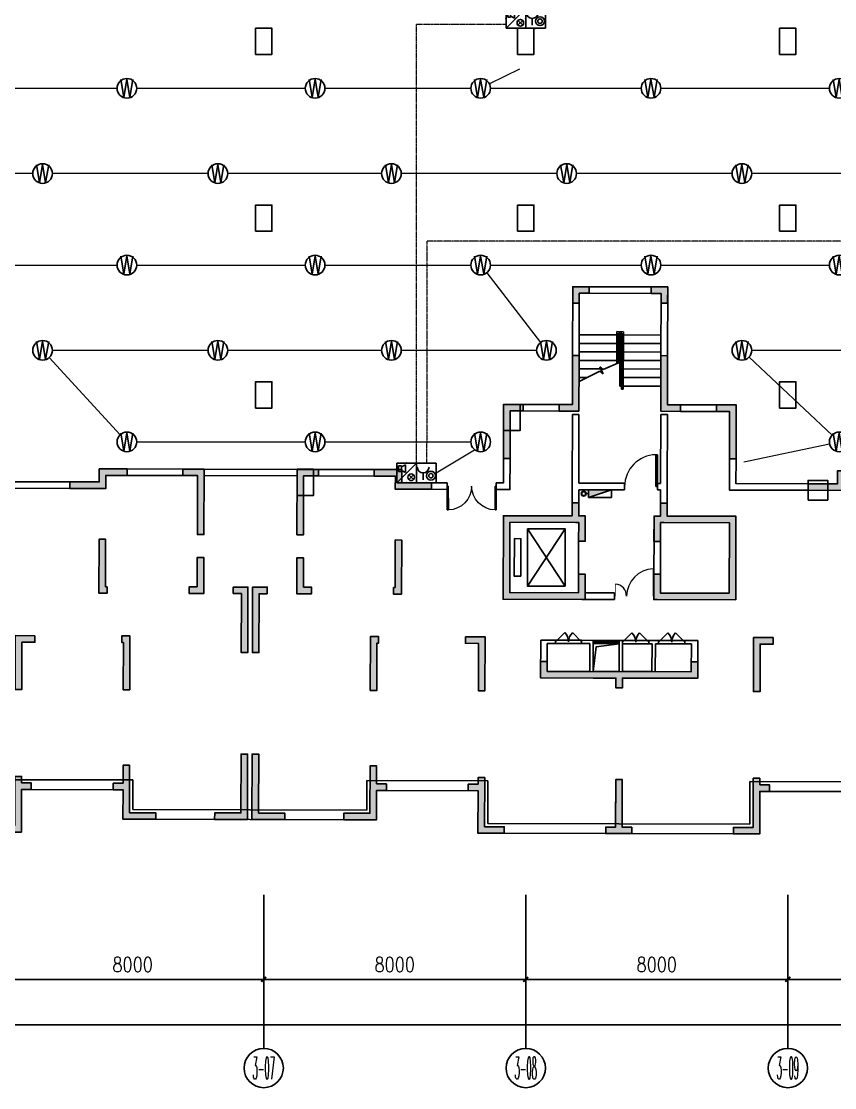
# Model space of a CAD drawing. Extents: x -781653 to 929899, y -292639 to -18670.
# Drawn here: x 373855 to 398685, y -193562 to -160994 of the extents above; entities that cross this region are included whole.
import ezdxf
from ezdxf.enums import TextEntityAlignment as Align

# ---------------------------------------------------------------- set-up
doc = ezdxf.new("R2010")
doc.units = 0
doc.header["$LTSCALE"] = 10
doc.header["$MEASUREMENT"] = 0
for name, pattern in [('ACAD_ISO11W100', [33.5, 12, -3, 12, -3, 0.5, -3]), ('BORDER', [1.75, 0.5, -0.25, 0.5, -0.25, 0, -0.25]), ('CENTER', [2, 1.25, -0.25, 0.25, -0.25]), ('DASH', [0.35, 0.25, -0.1])]:
    doc.linetypes.add(name, pattern=pattern)
doc.layers.get('0').update_dxf_attribs({"linetype": 'CONTINUOUS'})
doc.layers.get('Defpoints').update_dxf_attribs({"linetype": 'CONTINUOUS'})
for name, color, linetype in [('AXIS', 3, 'CONTINUOUS'), ('AXIS_TEXT', 7, 'CONTINUOUS'), ('COLUMN', 1, 'CONTINUOUS'), ('DIM_SYMB', 3, 'CONTINUOUS'), ('DOTE', 8, 'CENTER'), ('JPS-X', 1, 'BORDER'), ('JPS-XHS', 7, 'CONTINUOUS'), ('LVTRY', 6, 'CONTINUOUS'), ('PUB_DIM', 3, 'CONTINUOUS'), ('RD-equip', 3, 'CONTINUOUS'), ('solid', 252, 'CONTINUOUS'), ('STAIR', 9, 'CONTINUOUS'), ('wall', 8, 'CONTINUOUS'), ('wall-jg', 7, 'CONTINUOUS'), ('WINDOW', 4, 'CONTINUOUS'), ('结构墙', 7, 'CONTINUOUS'), ('铺地', 30, 'CONTINUOUS')]:
    doc.layers.add(name, color=color, linetype=linetype)
doc.layers.add('RD-line', color=2, linetype='CONTINUOUS', lineweight=0)
doc.layers.get('DOTE').off()
doc.styles.add('_TCH_AXIS', font='COMPLEX', dxfattribs={"bigfont": 'GBCBIG'})
doc.styles.add('COMPLEX', font='COMPLEX')
doc.styles.add('DIM_FONT', font='SIMPLEX', dxfattribs={"width": 0.8, "bigfont": 'HZTXT'})
doc.styles.add('FS1', font='txt4', dxfattribs={"width": 0.8, "bigfont": 'fstxt'})
doc.styles.get("Standard").update_dxf_attribs({"font": 'GBENOR', "bigfont": 'GBCBIG'})
doc.dimstyles.new('DIMN300', dxfattribs={"dimscale": 3, "dimtxt": 300, "dimasz": 100, "dimexe": 250, "dimexo": 300, "dimgap": 150, "dimtad": 1, "dimdec": 0, "dimzin": 0, "dimdsep": 46, "dimtxsty": 'DIM_FONT', "dimblk": 'ARCHTICK', "dimcen": 0.09, "dimclrt": 7, "dimazin": 2, "dimtfac": 1, "dimtdec": 0, "dimtix": 1, "dimtmove": 2, "dimatfit": 3, "dimfxl": 0, "dimtolj": 1, "dimtzin": 0, "dimarcsym": 0})

# ---------------------------------------------------------------- blocks, each defined once
blk = doc.blocks.new('FF')
at = {"linetype": 'Continuous'}
for radius in [75, 60]:
    blk.add_circle((0, 0), radius, dxfattribs=at)
blk = doc.blocks.new('DXHS')
at = {"layer": 'JPS-XHS'}
blk.add_hatch(color=256, dxfattribs=at).paths.add_polyline_path([(-350, 240), (-350, 0), (350, 0)])
at = {"layer": 'JPS-XHS', "linetype": 'Continuous'}
for p, q in [((-350, 240), (-350, 0)), ((-350, 240), (350, 240)), ((-350, 0), (350, 0)), ((350, 240), (350, 0))]:
    blk.add_line(p, q, dxfattribs=at)
at = {"layer": 'JPS-XHS'}
blk.add_line((-350, 240), (350, 0), dxfattribs=at)
blk = doc.blocks.new('$DorLib2D$00000001')
for p, q in [((0.45, 0.975), (0.5, 0.975)), ((0.45, 0), (0.45, 0.975)), ((0.5, 0), (0.5, 0.975)), ((0.5, 0), (0.45, 0))]:
    blk.add_line(p, q)
at = {"lineweight": 13}
blk.add_arc((0.475, 0), 0.975, 91.4693, 180, dxfattribs=at)
blk = doc.blocks.new('$DorLib2D$00000116')
at = {"color": 0}
for p, q in [((-0.5, 0), (-0.146, 0.354)), ((0.5, 0), (0.146, 0.354))]:
    blk.add_line(p, q, dxfattribs=at)
for centre, start, end in [((-0.5, 0), 0, 45), ((0.5, 0), 135, 180)]:
    blk.add_arc(centre, 0.5, start, end, dxfattribs=at)
blk = doc.blocks.new('$WINLIB2D$00000001')
for p, q in [((-0.5, 0.5), (0.5, 0.5)), ((-0.5, 0.5), (-0.5, -0.5)), ((0.5, -0.5), (0.5, 0.5)), ((0.5, 0.167), (-0.5, 0.167)), ((0.5, -0.167), (-0.5, -0.167)), ((-0.5, -0.5), (0.5, -0.5))]:
    blk.add_line(p, q)
blk = doc.blocks.new('$DorLib2D$00000025')
at = {"const_width": 0.02}
for points in [[(0.481, -0.001), (0.481, 0.691)], [(-0.481, 0.001), (-0.481, 0.308)]]:
    blk.add_lwpolyline(points, dxfattribs=at)
at = {"lineweight": 13}
for centre, radius, start, end in [((0.505, -0.002), 0.699, 91.9397, 179.7238), ((-0.501, 0.003), 0.307, 359.7899, 85.7508)]:
    blk.add_arc(centre, radius, start, end, dxfattribs=at)
blk = doc.blocks.new('A$C5AD35C69')
at = {"layer": 'solid'}
for points in [[(54690, 8925), (54890, 8925), (54890, 9700), (54690, 9700), (54690, 10100), (54490, 10100), (54490, 9700), (52390, 9700), (52390, 7150), (54890, 7150), (54890, 7925), (54690, 7925), (54690, 7350), (52590, 7350), (52590, 9500), (54690, 9500)], [(57190, 8925), (56990, 8925), (56990, 9700), (57190, 9700), (57190, 10100), (57390, 10100), (57390, 9700), (59490, 9700), (59490, 7150), (56990, 7150), (56990, 7925), (57190, 7925), (57190, 7350), (59290, 7350), (59290, 9500), (57190, 9500)], [(58140, 4950), (58140, 5250), (58340, 5250), (58340, 4750), (56040, 4750), (56040, 4450), (55840, 4450), (55840, 4750), (53540, 4750), (53540, 5250), (53740, 5250), (53740, 4950)]]:
    blk.add_hatch(color=8, dxfattribs=at).paths.add_polyline_path(points)
at = {"layer": 'DIM_SYMB', "color": 8}
blk.add_lwpolyline([(56590, 13670, 0, 0, 0), (56590, 15593, 0, 0, 0), (55290, 15593, 0, 0, 0), (55290, 14750, 80, 0, 0), (55290, 14450, 0, 0, 0)], format="xyseb", dxfattribs=at)
at = {"layer": 'JPS-X', "color": 8, "const_width": 50}
blk.add_lwpolyline([(54915, 10380), (54990, 10380)], dxfattribs=at)
at = {"layer": 'LVTRY', "color": 8}
blk.add_lwpolyline([(55140, 4950), (55238, 5706), (55940, 5800)], dxfattribs=at)
at = {"layer": 'STAIR', "color": 8}
for p, q in [((55840, 15330), (55840, 14352)), ((56040, 15330), (55840, 15330)), ((56040, 15330), (56040, 13570)), ((55840, 15230), (54690, 15230)), ((55890, 15280), (55890, 14374)), ((55990, 15280), (55890, 15280)), ((55940, 15230), (55890, 15230)), ((55940, 15230), (55940, 14397)), ((55940, 15230), (55990, 15230)), ((55940, 15230), (55940, 13670)), ((55990, 15280), (55990, 13570)), ((56040, 15230), (57190, 15230)), ((55840, 14970), (54690, 14970)), ((55840, 14710), (54690, 14710)), ((55940, 14970), (55890, 14970)), ((55940, 14710), (55890, 14710)), ((55940, 14970), (55990, 14970)), ((55940, 14710), (55990, 14710)), ((56040, 14970), (57190, 14970)), ((56040, 14710), (57190, 14710)), ((55840, 14450), (54690, 14450)), ((55429, 14172), (55940, 14397)), ((55940, 14450), (55890, 14450)), ((55940, 14450), (55990, 14450)), ((56040, 14450), (57190, 14450)), ((55353, 14190), (54690, 14190)), ((54690, 13804), (55322, 14119)), ((55322, 14119), (55428, 14037)), ((55323, 14253), (55429, 14172)), ((55428, 14037), (55323, 14253)), ((55940, 14190), (55990, 14190)), ((56040, 14190), (57190, 14190)), ((54943, 13930), (54690, 13930)), ((55940, 13930), (55990, 13930)), ((56040, 13930), (57190, 13930)), ((55940, 13670), (55990, 13670)), ((55990, 13570), (56040, 13570)), ((56040, 13670), (57190, 13670)), ((53130, 9300), (54280, 7550)), ((53130, 7550), (54280, 9300)), ((54690, 8925), (54690, 7925)), ((54790, 5900), (53990, 5900)), ((56840, 5900), (56040, 5900)), ((57940, 5900), (57140, 5900)), ((53990, 5800), (54790, 5800)), ((56040, 5800), (56840, 5800)), ((57140, 5800), (57940, 5800))]:
    blk.add_line(p, q, dxfattribs=at)
for points in [[(54280, 7550), (54280, 9300), (53130, 9300), (53130, 7550)], [(52930, 7850), (52930, 9000), (52730, 9000), (52730, 7850)]]:
    blk.add_lwpolyline(points, close=True, dxfattribs=at)
at = {"layer": 'wall', "color": 8}
for p, q in [((54490, 10600), (54490, 12800)), ((54490, 12800), (54690, 12800)), ((54690, 10700), (54690, 12800)), ((57190, 12800), (57190, 10700)), ((57390, 12800), (57190, 12800)), ((57390, 12800), (57390, 10600)), ((54490, 9700), (54490, 10600)), ((56090, 10700), (54690, 10700)), ((54690, 9700), (54690, 10500)), ((54690, 10500), (56090, 10500)), ((56090, 10500), (56090, 10700)), ((57190, 10700), (57090, 10700)), ((57090, 10700), (57090, 10500)), ((57090, 10500), (57190, 10500)), ((57190, 10500), (57190, 9700)), ((57390, 10600), (57390, 9700)), ((52390, 9700), (52390, 7150)), ((54490, 9700), (52390, 9700)), ((52590, 9500), (52590, 7350)), ((54590, 9500), (52590, 9500)), ((54690, 9500), (54590, 9500)), ((54890, 9700), (54690, 9700)), ((54690, 9500), (54690, 8925)), ((54890, 8925), (54890, 9700)), ((56990, 9700), (56990, 7350)), ((56990, 9700), (57190, 9700)), ((57190, 9500), (57190, 7350)), ((57190, 9500), (57290, 9500)), ((57290, 9500), (59290, 9500)), ((57390, 9700), (59490, 9700)), ((59290, 9500), (59290, 7350)), ((59490, 9700), (59490, 7150)), ((54690, 8925), (54890, 8925)), ((54890, 7925), (54690, 7925)), ((54690, 7925), (54690, 7350)), ((54890, 7350), (54890, 7925)), ((52590, 7350), (54690, 7350)), ((55790, 7350), (54890, 7350)), ((55790, 7150), (55790, 7350)), ((56990, 7350), (56990, 7150)), ((59290, 7350), (57190, 7350)), ((52390, 7150), (54798, 7150)), ((54790, 7150), (55790, 7150)), ((56990, 7150), (57090, 7150)), ((59490, 7150), (57082, 7150)), ((53990, 5900), (53540, 5900)), ((53540, 5900), (53540, 4750)), ((53990, 5800), (53990, 5900)), ((55140, 5900), (54790, 5900)), ((54790, 5900), (54790, 5800)), ((55140, 5800), (55140, 5900)), ((56040, 5900), (55940, 5900)), ((55940, 5900), (55940, 5800)), ((56040, 5800), (56040, 5900)), ((57040, 5900), (56840, 5900)), ((56840, 5900), (56840, 5800)), ((57140, 5900), (57040, 5900)), ((57140, 5800), (57140, 5900)), ((58340, 5900), (57940, 5900)), ((57940, 5900), (57940, 5800)), ((58340, 5900), (58340, 4750)), ((53740, 5800), (53990, 5800)), ((53740, 5800), (53740, 4950)), ((54790, 5800), (55040, 5800)), ((55040, 5800), (55040, 4950)), ((55140, 5800), (55140, 4950)), ((55940, 5800), (55940, 4950)), ((56040, 5800), (56040, 4950)), ((56840, 5800), (56940, 5800)), ((56940, 5800), (56940, 4950)), ((57040, 5800), (57140, 5800)), ((57040, 5800), (57040, 4950)), ((57940, 5800), (58140, 5800)), ((58140, 5800), (58140, 4950)), ((53740, 4950), (55040, 4950)), ((55140, 4950), (55940, 4950)), ((55940, 4950), (55940, 4950)), ((56040, 4950), (56940, 4950)), ((57040, 4950), (58140, 4950)), ((53540, 4750), (55140, 4750)), ((55140, 4750), (55840, 4750)), ((55840, 4750), (55840, 4450)), ((56040, 4750), (57040, 4750)), ((56040, 4750), (56040, 4450)), ((56040, 4750), (56040, 4750)), ((57040, 4750), (58340, 4750)), ((56040, 4450), (55840, 4450))]:
    blk.add_line(p, q, dxfattribs=at)
at = {"layer": 'wall-jg', "color": 8}
for p, q in [((55840, 300), (55840, 1650)), ((56040, 1650), (55840, 1650)), ((56040, 300), (56040, 1650))]:
    blk.add_line(p, q, dxfattribs=at)
for points in [[(54690, 8925), (54890, 8925), (54890, 9700), (54690, 9700), (54690, 10100), (54490, 10100), (54490, 9700), (52390, 9700), (52390, 7150), (54890, 7150), (54890, 7925), (54690, 7925), (54690, 7350), (52590, 7350), (52590, 9500), (54690, 9500), (54690, 8925)], [(57190, 8925), (56990, 8925), (56990, 9700), (57190, 9700), (57190, 10100), (57390, 10100), (57390, 9700), (59490, 9700), (59490, 7150), (56990, 7150), (56990, 7925), (57190, 7925), (57190, 7350), (59290, 7350), (59290, 9500), (57190, 9500), (57190, 8925)], [(53740, 5250), (53540, 5250), (53540, 4750), (55840, 4750), (55840, 4450), (56040, 4450), (56040, 4750), (58340, 4750), (58340, 5250), (58140, 5250), (58140, 4950), (53740, 4950), (53740, 5250)]]:
    blk.add_lwpolyline(points, dxfattribs=at)
at = {"layer": 'WINDOW', "color": 8, "linetype": 'DASH'}
for p, q in [((54890, 8925), (54690, 8925)), ((54690, 7925), (54890, 7925))]:
    blk.add_line(p, q, dxfattribs=at)
at = {"layer": 'JPS-X', "color": 8}
blk.add_blockref('FF', (54840, 10380), dxfattribs=at)
at = {"layer": 'JPS-XHS', "color": 8, "xscale": -1, "rotation": 180}
blk.add_blockref('DXHS', (55340, 10500), dxfattribs=at)
at = {"layer": 'WINDOW', "color": 8}
for name, p, xscale, yscale, zscale in [('$DorLib2D$00000001', (56590, 10600), 999.9999999999999, 999.9999999999999, 1000), ('$DorLib2D$00000116', (56440, 5850), -800.0000000000001, 800.0000000000001, -800), ('$DorLib2D$00000116', (57540, 5850), 800.0000000000001, 800.0000000000001, 800)]:
    blk.add_blockref(name, p, dxfattribs=dict(at, xscale=xscale, yscale=yscale, zscale=zscale))
for name, p, xscale, yscale, zscale, rotation in [('$DorLib2D$00000025', (56390, 7250), 1200, 1200, -1200, 4.885310787030085e-12), ('$DorLib2D$00000116', (54390, 5850), 800, 800, 800, 359.9999999999978), ('$WINLIB2D$00000001', (55540, 5850), -800.0000000000001, 100, 800, 180)]:
    blk.add_blockref(name, p, dxfattribs=dict(at, xscale=xscale, yscale=yscale, zscale=zscale, rotation=rotation))
blk = doc.blocks.new('A$C57C73F62')
at = {"layer": 'solid'}
h = blk.add_hatch(color=256, dxfattribs=at)
h.paths.add_polyline_path([(54590, 16700), (54490, 16700), (54490, 16600), (54590, 16600)])
h.paths.add_polyline_path([(54990, 16700), (54590, 16700), (54590, 16600), (54990, 16600)])
h.paths.add_polyline_path([(54990, 16600), (54590, 16600), (54590, 16200), (54690, 16200), (54690, 16500), (54990, 16500)])
h.paths.add_polyline_path([(54590, 16600), (54490, 16600), (54490, 16200), (54590, 16200)])
h = blk.add_hatch(color=256, dxfattribs=at)
h.paths.add_polyline_path([(57290, 16700), (56890, 16700), (56890, 16600), (57290, 16600)])
h.paths.add_polyline_path([(57390, 16700), (57290, 16700), (57290, 16600), (57390, 16600)])
h.paths.add_polyline_path([(57390, 16600), (57290, 16600), (57290, 16200), (57390, 16200)])
h.paths.add_polyline_path([(57290, 16600), (56890, 16600), (56890, 16500), (57190, 16500), (57190, 16200), (57290, 16200)])
for points in [[(54090, 13100), (54090, 12900), (54690, 12900), (54690, 14400), (54690, 14600), (54490, 14600), (54490, 13100)], [(57390, 13100), (57390, 14600), (57190, 14600), (57190, 14400), (57190, 12900), (57790, 12900), (57790, 13100)], [(52390, 13100), (52390, 11450), (52590, 11450), (52590, 12900), (52990, 12900), (52990, 13100)], [(59290, 12900), (59290, 11450), (59490, 11450), (59490, 13100), (58890, 13100), (58890, 12900)], [(40050, 10700), (40050, 11100), (40900, 11100), (40900, 10900), (40250, 10900), (40250, 10500), (39150, 10500), (39150, 10700)], [(43250, 11100), (43250, 9100), (43050, 9100), (43050, 10900), (42600, 10900), (42600, 11100)], [(46090, 11100), (46090, 9100), (46290, 9100), (46290, 10900), (46740, 10900), (46740, 11100)], [(49290, 10700), (49290, 11100), (48440, 11100), (48440, 10900), (49090, 10900), (49090, 10500), (50190, 10500), (50190, 10700)], [(62790, 10900), (63440, 10900), (63440, 11100), (62590, 11100), (62590, 10700), (61690, 10700), (61690, 10500), (62790, 10500)], [(54690, 8925), (54890, 8925), (54890, 9700), (54690, 9700), (54690, 10100), (54490, 10100), (54490, 9700), (52390, 9700), (52390, 7150), (54890, 7150), (54890, 7925), (54690, 7925), (54690, 7350), (52590, 7350), (52590, 9500), (54690, 9500)], [(57190, 8925), (56990, 8925), (56990, 9700), (57190, 9700), (57190, 10100), (57390, 10100), (57390, 9700), (59490, 9700), (59490, 7150), (56990, 7150), (56990, 7925), (57190, 7925), (57190, 7350), (59290, 7350), (59290, 9500), (57190, 9500)], [(40250, 7500), (40300, 7500), (40300, 7300), (40050, 7300), (40050, 8950), (40250, 8950)], [(49090, 7500), (49040, 7500), (49040, 7300), (49290, 7300), (49290, 8950), (49090, 8950)], [(43050, 7500), (43050, 8400), (43250, 8400), (43250, 7300), (42800, 7300), (42800, 7500)], [(46290, 7500), (46290, 8400), (46090, 8400), (46090, 7300), (46540, 7300), (46540, 7500)], [(44600, 7500), (44600, 5500), (44400, 5500), (44400, 7300), (44150, 7300), (44150, 7500)], [(44740, 7500), (44740, 5500), (44940, 5500), (44940, 7300), (45190, 7300), (45190, 7500)], [(37700, 5800), (37700, 4350), (37500, 4350), (37500, 6000), (38100, 6000), (38100, 5800)], [(40800, 5800), (40750, 5800), (40750, 6000), (41000, 6000), (41000, 4350), (40800, 4350)], [(48540, 5800), (48590, 5800), (48590, 6000), (48340, 6000), (48340, 4350), (48540, 4350)], [(51640, 5800), (51640, 4350), (51840, 4350), (51840, 6000), (51240, 6000), (51240, 5800)], [(60040, 4350), (60240, 4350), (60240, 5800), (60640, 5800), (60640, 6000), (60040, 6000)], [(53740, 4950), (53740, 5250), (53540, 5250), (53540, 4750), (55840, 4750), (55840, 4450), (56040, 4450), (56040, 4750), (58340, 4750), (58340, 5250), (58140, 5250), (58140, 4950)], [(43600, 400), (43600, 600), (44400, 600), (44400, 2400), (44600, 2400), (44600, 400)], [(45740, 400), (45740, 600), (44940, 600), (44940, 2400), (44740, 2400), (44740, 400)], [(41800, 600), (41800, 400), (40800, 400), (40800, 1300), (40500, 1300), (40500, 1500), (40800, 1500), (40800, 2050), (41000, 2050), (41000, 600)], [(47540, 600), (47540, 400), (48540, 400), (48540, 1300), (48840, 1300), (48840, 1500), (48540, 1500), (48540, 2050), (48340, 2050), (48340, 600)], [(37500, 1700), (37700, 1700), (37700, 1500), (38000, 1500), (38000, 1300), (37700, 1300), (37700, 0), (36900, 0), (36900, 200), (37500, 200)], [(51840, 1700), (51640, 1700), (51640, 1500), (51340, 1500), (51340, 1300), (51640, 1300), (51640, 0), (52440, 0), (52440, 200), (51840, 200)], [(56340, 0), (56340, 200), (56040, 200), (56040, 1650), (55840, 1650), (55840, 200), (55540, 200), (55540, 0)], [(60040, 200), (59440, 200), (59440, 0), (60240, 0), (60240, 1300), (60540, 1300), (60540, 1500), (60240, 1500), (60240, 1700), (60040, 1700)]]:
    blk.add_hatch(color=256, dxfattribs=at).paths.add_polyline_path(points)
at = {"layer": 'wall-jg'}
for points in [[(54490, 16200), (54690, 16200), (54690, 16500), (54990, 16500), (54990, 16700), (54490, 16700), (54490, 16200)], [(57390, 16200), (57190, 16200), (57190, 16500), (56890, 16500), (56890, 16700), (57390, 16700), (57390, 16200)], [(52990, 13100), (52390, 13100), (52390, 11450), (52590, 11450), (52590, 12900), (52990, 12900), (52990, 13100)], [(58890, 13100), (59490, 13100), (59490, 11450), (59290, 11450), (59290, 12900), (58890, 12900), (58890, 13100)], [(54690, 8925), (54890, 8925), (54890, 9700), (54690, 9700), (54690, 10100), (54490, 10100), (54490, 9700), (52390, 9700), (52390, 7150), (54890, 7150), (54890, 7925), (54690, 7925), (54690, 7350), (52590, 7350), (52590, 9500), (54690, 9500), (54690, 8925)], [(57190, 8925), (56990, 8925), (56990, 9700), (57190, 9700), (57190, 10100), (57390, 10100), (57390, 9700), (59490, 9700), (59490, 7150), (56990, 7150), (56990, 7925), (57190, 7925), (57190, 7350), (59290, 7350), (59290, 9500), (57190, 9500), (57190, 8925)], [(40300, 7500), (40300, 7300), (40050, 7300), (40050, 8950), (40250, 8950), (40250, 7500), (40300, 7500)], [(49040, 7500), (49040, 7300), (49290, 7300), (49290, 8950), (49090, 8950), (49090, 7500), (49040, 7500)], [(41000, 4350), (40800, 4350), (40800, 5800), (40750, 5800), (40750, 6000), (41000, 6000), (41000, 4350)], [(48340, 4350), (48540, 4350), (48540, 5800), (48590, 5800), (48590, 6000), (48340, 6000), (48340, 4350)], [(58140, 5250), (58340, 5250), (58340, 4750), (56040, 4750), (56040, 4450), (55840, 4450), (55840, 4750), (53540, 4750), (53540, 5250), (53740, 5250), (53740, 4950), (58140, 4950), (58140, 5250)], [(44600, 400), (43600, 400), (43600, 600), (44400, 600), (44400, 2400), (44600, 2400), (44600, 400)], [(44740, 400), (45740, 400), (45740, 600), (44940, 600), (44940, 2400), (44740, 2400), (44740, 400)], [(40800, 1500), (40800, 2050), (41000, 2050), (41000, 600), (41800, 600), (41800, 400), (40800, 400), (40800, 1300), (40500, 1300), (40500, 1500), (40800, 1500)], [(48540, 1500), (48540, 2050), (48340, 2050), (48340, 600), (47540, 600), (47540, 400), (48540, 400), (48540, 1300), (48840, 1300), (48840, 1500), (48540, 1500)], [(37700, 1500), (37700, 1700), (37500, 1700), (37500, 200), (36900, 200), (36900, 0), (37700, 0), (37700, 1300), (38000, 1300), (38000, 1500), (37700, 1500)], [(51640, 1500), (51640, 1700), (51840, 1700), (51840, 200), (52440, 200), (52440, 0), (51640, 0), (51640, 1300), (51340, 1300), (51340, 1500), (51640, 1500)], [(56340, 200), (56040, 200), (56040, 1650), (55840, 1650), (55840, 200), (55540, 200), (55540, 0), (56340, 0), (56340, 200)], [(60240, 1500), (60240, 1700), (60040, 1700), (60040, 200), (59440, 200), (59440, 0), (60240, 0), (60240, 1300), (60540, 1300), (60540, 1500), (60240, 1500)]]:
    blk.add_lwpolyline(points, dxfattribs=at)
for points in [[(54490, 14600), (54490, 13100), (54090, 13100), (54090, 12900), (54690, 12900), (54690, 14400), (54690, 14400), (54690, 14600)], [(57190, 14600), (57390, 14600), (57390, 13100), (57790, 13100), (57790, 12900), (57190, 12900), (57190, 14400), (57190, 14400)], [(39150, 10500), (40250, 10500), (40250, 10900), (40900, 10900), (40900, 11100), (40050, 11100), (40050, 10700), (39150, 10700)], [(43250, 11100), (43250, 9100), (43050, 9100), (43050, 10900), (42600, 10900), (42600, 11100)], [(46090, 11100), (46090, 9100), (46290, 9100), (46290, 10900), (46740, 10900), (46740, 11100)], [(50190, 10500), (49090, 10500), (49090, 10900), (48440, 10900), (48440, 11100), (49290, 11100), (49290, 10700), (50190, 10700)], [(61690, 10500), (62790, 10500), (62790, 10900), (63440, 10900), (63440, 11100), (62590, 11100), (62590, 10700), (61690, 10700)], [(43050, 7500), (42800, 7500), (42800, 7300), (43250, 7300), (43250, 8400), (43050, 8400)], [(46290, 7500), (46540, 7500), (46540, 7300), (46090, 7300), (46090, 8400), (46290, 8400)], [(44150, 7300), (44400, 7300), (44400, 5500), (44600, 5500), (44600, 7500), (44150, 7500)], [(45190, 7300), (44940, 7300), (44940, 5500), (44740, 5500), (44740, 7500), (45190, 7500)], [(38100, 6000), (38100, 5800), (37700, 5800), (37700, 4350), (37500, 4350), (37500, 6000)], [(51240, 6000), (51240, 5800), (51640, 5800), (51640, 4350), (51840, 4350), (51840, 6000)], [(60640, 6000), (60640, 5800), (60240, 5800), (60240, 4350), (60040, 4350), (60040, 6000)]]:
    blk.add_lwpolyline(points, close=True, dxfattribs=at)
blk = doc.blocks.new('$DorLib2D$00000002')
for p, q in [((-0.5, 0), (-0.5, 0.4875)), ((-0.475, 0.4875), (-0.5, 0.4875)), ((-0.475, 0), (-0.475, 0.4875)), ((0.475, 0), (0.475, 0.4875)), ((0.475, 0.4875), (0.5, 0.4875)), ((0.5, 0), (0.5, 0.4875)), ((-0.5, 0), (-0.475, 0)), ((0.5, 0), (0.475, 0))]:
    blk.add_line(p, q)
at = {"lineweight": 13}
for centre, start, end in [((-0.4875, 0), 0, 88.53072), ((0.4875, 0), 91.46928, 180)]:
    blk.add_arc(centre, 0.4875, start, end, dxfattribs=at)
blk = doc.blocks.new('A$C0FE76EBE')
at = {"layer": 'COLUMN'}
for points in [[(-46187, 24147), (-45687, 24147), (-45687, 24947), (-46187, 24947)], [(-38187, 24147), (-37687, 24147), (-37687, 24947), (-38187, 24947)], [(-30187, 24147), (-29687, 24147), (-29687, 24947), (-30187, 24947)], [(-46187, 18747), (-45687, 18747), (-45687, 19547), (-46187, 19547)], [(-38187, 18747), (-37687, 18747), (-37687, 19547), (-38187, 19547)], [(-30187, 18747), (-29687, 18747), (-29687, 19547), (-30187, 19547)], [(-46187, 13347), (-45687, 13347), (-45687, 14147), (-46187, 14147)], [(-30187, 13347), (-29687, 13347), (-29687, 14147), (-30187, 14147)], [(-38612, 12658), (-38112, 12658), (-38112, 13458), (-38612, 13458)], [(-44917, 10675), (-44417, 10675), (-44417, 11475), (-44917, 11475)], [(-29318, 10535), (-28718, 10535), (-28718, 11135), (-29318, 11135)]]:
    blk.add_lwpolyline(points, close=True, dxfattribs=at)
at = {"layer": '结构墙'}
for p, q in [((-49931, 1987), (-53631, 1996)), ((-49933, 1087), (-49931, 1987)), ((-42791, 1969), (-42793, 1069)), ((-39091, 1959), (-42791, 1969)), ((-39094, 659), (-39091, 1959)), ((-53332, 1696), (-53335, 396)), ((-50232, 1688), (-53332, 1696)), ((-50234, 788), (-50232, 1688)), ((-42492, 1668), (-42494, 768)), ((-39392, 1660), (-42492, 1668)), ((-39395, 360), (-39392, 1660)), ((-31091, 1939), (-31094, 639)), ((-27391, 1930), (-31091, 1939)), ((-30792, 1638), (-30795, 338)), ((-27692, 1631), (-30792, 1638)), ((-42793, 1069), (-49933, 1087)), ((-42494, 768), (-50234, 788)), ((-31094, 639), (-39094, 659)), ((-53335, 396), (-61935, 417)), ((-30795, 338), (-39395, 360))]:
    blk.add_line(p, q, dxfattribs=at)
blk = doc.blocks.new('_ArchTick')
at = {"color": 0, "linetype": 'ByBlock', "const_width": 0.4}
blk.add_lwpolyline([(-0.5, -0.5), (0.5, 0.5)], dxfattribs=at)
blk = doc.blocks.new('*D124')
at = {"layer": 'Defpoints', "color": 0}
for p in [(198164, 54721), (206164, 54721), (206164, 51692)]:
    blk.add_point(p, dxfattribs=at)
at = {"layer": 'PUB_DIM', "color": 0, "lineweight": -2}
for p, q in [((198164, 54271), (198164, 51317)), ((206164, 54271), (206164, 51317)), ((198164, 51692), (206164, 51692))]:
    blk.add_line(p, q, dxfattribs=at)
at = {"layer": 'PUB_DIM', "color": 0, "lineweight": -2, "xscale": 150, "yscale": 150, "zscale": 150, "rotation": 180}
blk.add_blockref('_ArchTick', (198164, 51692), dxfattribs=at)
at = {"layer": 'PUB_DIM', "color": 0, "lineweight": -2, "xscale": 150, "yscale": 150, "zscale": 150}
blk.add_blockref('_ArchTick', (206164, 51692), dxfattribs=at)
at = {"layer": 'PUB_DIM', "color": 7, "insert": (202164, 52142), "char_height": 450, "attachment_point": 5, "style": 'DIM_FONT'}
blk.add_mtext('\\A1;8000', dxfattribs=at)
blk = doc.blocks.new('*D125')
at = {"layer": 'Defpoints', "color": 0}
for p in [(206164, 54721), (214164, 54721), (206164, 51692)]:
    blk.add_point(p, dxfattribs=at)
at = {"layer": 'PUB_DIM', "color": 0, "lineweight": -2}
for p, q in [((206164, 54271), (206164, 51317)), ((214164, 54271), (214164, 51317)), ((214164, 51692), (206164, 51692))]:
    blk.add_line(p, q, dxfattribs=at)
at = {"layer": 'PUB_DIM', "color": 0, "lineweight": -2, "xscale": 150, "yscale": 150, "zscale": 150, "rotation": 180}
blk.add_blockref('_ArchTick', (206164, 51692), dxfattribs=at)
at = {"layer": 'PUB_DIM', "color": 0, "lineweight": -2, "xscale": 150, "yscale": 150, "zscale": 150}
blk.add_blockref('_ArchTick', (214164, 51692), dxfattribs=at)
at = {"layer": 'PUB_DIM', "color": 7, "insert": (210164, 52142), "char_height": 450, "attachment_point": 5, "style": 'DIM_FONT'}
blk.add_mtext('\\A1;8000', dxfattribs=at)
blk = doc.blocks.new('*D126')
at = {"layer": 'Defpoints', "color": 0}
for p in [(214164, 54721), (222164, 54721), (222164, 51692)]:
    blk.add_point(p, dxfattribs=at)
at = {"layer": 'PUB_DIM', "color": 0, "lineweight": -2}
for p, q in [((214164, 54271), (214164, 51317)), ((222164, 54271), (222164, 51317)), ((214164, 51692), (222164, 51692))]:
    blk.add_line(p, q, dxfattribs=at)
at = {"layer": 'PUB_DIM', "color": 0, "lineweight": -2, "xscale": 150, "yscale": 150, "zscale": 150, "rotation": 180}
blk.add_blockref('_ArchTick', (214164, 51692), dxfattribs=at)
at = {"layer": 'PUB_DIM', "color": 0, "lineweight": -2, "xscale": 150, "yscale": 150, "zscale": 150}
blk.add_blockref('_ArchTick', (222164, 51692), dxfattribs=at)
at = {"layer": 'PUB_DIM', "color": 7, "insert": (218164, 52142), "char_height": 450, "attachment_point": 5, "style": 'DIM_FONT'}
blk.add_mtext('\\A1;8000', dxfattribs=at)
blk = doc.blocks.new('*D127')
at = {"layer": 'Defpoints', "color": 0}
for p in [(222164, 54721), (230164, 54721), (222164, 51692)]:
    blk.add_point(p, dxfattribs=at)
at = {"layer": 'PUB_DIM', "color": 0, "lineweight": -2}
for p, q in [((222164, 54271), (222164, 51317)), ((230164, 54271), (230164, 51317)), ((230164, 51692), (222164, 51692))]:
    blk.add_line(p, q, dxfattribs=at)
at = {"layer": 'PUB_DIM', "color": 0, "lineweight": -2, "xscale": 150, "yscale": 150, "zscale": 150, "rotation": 180}
blk.add_blockref('_ArchTick', (222164, 51692), dxfattribs=at)
at = {"layer": 'PUB_DIM', "color": 0, "lineweight": -2, "xscale": 150, "yscale": 150, "zscale": 150}
blk.add_blockref('_ArchTick', (230164, 51692), dxfattribs=at)
at = {"layer": 'PUB_DIM', "color": 7, "insert": (226164, 52142), "char_height": 450, "attachment_point": 5, "style": 'DIM_FONT'}
blk.add_mtext('\\A1;8000', dxfattribs=at)
blk = doc.blocks.new('*D156')
at = {"layer": 'Defpoints', "color": 0}
for p in [(155664, 54580), (295364, 54580), (295364, 50306)]:
    blk.add_point(p, dxfattribs=at)
at = {"layer": 'PUB_DIM', "color": 0, "lineweight": -2}
for p, q in [((155664, 54130), (155664, 49931)), ((295364, 54130), (295364, 49931)), ((155664, 50306), (295364, 50306))]:
    blk.add_line(p, q, dxfattribs=at)
at = {"layer": 'PUB_DIM', "color": 0, "lineweight": -2, "xscale": 150, "yscale": 150, "zscale": 150, "rotation": 180}
blk.add_blockref('_ArchTick', (155664, 50306), dxfattribs=at)
at = {"layer": 'PUB_DIM', "color": 0, "lineweight": -2, "xscale": 150, "yscale": 150, "zscale": 150}
blk.add_blockref('_ArchTick', (295364, 50306), dxfattribs=at)
at = {"layer": 'PUB_DIM', "color": 7, "insert": (225514, 50756), "char_height": 450, "attachment_point": 5, "style": 'DIM_FONT'}
blk.add_mtext('\\A1;139700', dxfattribs=at)
blk = doc.blocks.new('_AXISO')
blk.add_circle((0, 0), 0.5)
at = {"layer": 'AXIS_TEXT', "style": 'COMPLEX', "width": 1.041667}
blk.add_attdef('A', text='', height=0.56, dxfattribs=at).set_placement((-0.25, -0.28), (0.25, -0.28), align=Align.FIT)
blk = doc.blocks.new('yy')
at = {"layer": 'RD-equip'}
blk.add_circle((0, 0), 200, dxfattribs=at)
at = {"layer": 'RD-equip', "color": 4, "style": 'FS1', "width": 0.8}
blk.add_attdef('Y', text='', height=360, dxfattribs=at).set_placement((0, 0), align=Align.MIDDLE)
blk = doc.blocks.new('$equip$00001630')
for p, q in [((-0.5, 0), (-0.5, -1)), ((0.5, 0), (-0.5, 0)), ((0.5, -1), (0.5, 0)), ((-0.169, -0.5), (-0.169, -0.85)), ((-0.5, -1), (0.5, -1))]:
    blk.add_line(p, q)
for radius in [0.226, 0.113]:
    blk.add_circle((0.227, -0.64), radius)
blk.add_arc((-0.169, -0.2), 0.3, 180, 0)
for p in [(0, 0), (-0.5, -0.5), (0.5, -0.5), (0, -1)]:
    blk.add_point(p)
at = {"flags": 9}
blk.add_attdef('A', (0, 0), '', height=0.00002, dxfattribs=at)
blk.add_attdef('B', text='', height=0.4, dxfattribs=at).set_placement((0.884, -0.7), align=Align.MIDDLE_CENTER)
blk = doc.blocks.new('$equip$00001636')
for p, q in [((0.5, 0), (-0.5, 0)), ((0.5, 0), (-0.5, -1)), ((-0.5, 0), (-0.5, -1)), ((0.5, -1), (0.5, 0)), ((-0.417, -0.135, 0), (-0.417, -0.435, 0)), ((-0.269, -0.135, 0), (-0.417, -0.135, 0)), ((-0.417, -0.435, 0), (-0.269, -0.435, 0)), ((-0.269, -0.185, 0), (-0.069, -0.085, 0)), ((-0.269, -0.435, 0), (-0.269, -0.135, 0)), ((-0.069, -0.485, 0), (-0.269, -0.385, 0)), ((-0.069, -0.085, 0), (-0.069, -0.485, 0)), ((-0.5, -1), (0.5, -1)), ((0.105, -0.602), (0.344, -0.841)), ((0.105, -0.841), (0.344, -0.602))]:
    blk.add_line(p, q)
blk.add_circle((0.225, -0.722), 0.169)
for p in [(0, 0), (-0.5, -0.5), (0.5, -0.5), (0, -1)]:
    blk.add_point(p)
at = {"flags": 9}
blk.add_attdef('A', (0, 0), '', height=0.00002, dxfattribs=at)
blk.add_attdef('B', text='', height=0.4, dxfattribs=at).set_placement((0.884, -0.7), align=Align.MIDDLE_CENTER)
blk = doc.blocks.new('sdfgsdgsdgdsg')
at = {"layer": 'RD-equip', "xscale": 600, "yscale": 600, "zscale": 600, "rotation": 359.9999999999889}
for name, p in [('$equip$00001636', (-300, 600)), ('$equip$00001630', (300, 600))]:
    blk.add_blockref(name, p, dxfattribs=at)
blk = doc.blocks.new('A$C35934B5C')
at = {"layer": 'AXIS'}
for p, q in [((206164.2, 54270.5), (206164.2, 49583.5)), ((214164.2, 54270.5), (214164.2, 49583.5)), ((222164.2, 54270.5), (222164.2, 49583.5))]:
    blk.add_line(p, q, dxfattribs=at)
ref = blk.add_blockref('_AXISO', (206164.2, 48983.5), dxfattribs=dict(at, xscale=1200, yscale=1200, zscale=1200))
ref.add_attrib('A', '3-07', dxfattribs={"layer": 'AXIS_TEXT', "linetype": 'ByBlock', "height": 678.82, "style": '_TCH_AXIS', "width": 0.265823}).set_placement((205824.8, 48644.1), (206503.6, 48644.1), align=Align.FIT)
ref = blk.add_blockref('_AXISO', (214164.2, 48983.5), dxfattribs=dict(at, xscale=1200, yscale=1200, zscale=1200))
ref.add_attrib('A', '3-08', dxfattribs={"layer": 'AXIS_TEXT', "linetype": 'ByBlock', "height": 678.82, "style": '_TCH_AXIS', "width": 0.265823}).set_placement((213824.8, 48644.1), (214503.6, 48644.1), align=Align.FIT)
ref = blk.add_blockref('_AXISO', (222164.2, 48983.5), dxfattribs=dict(at, xscale=1200, yscale=1200, zscale=1200))
ref.add_attrib('A', '3-09', dxfattribs={"layer": 'AXIS_TEXT', "linetype": 'ByBlock', "height": 678.82, "style": '_TCH_AXIS', "width": 0.265823}).set_placement((221824.8, 48644.1), (222503.6, 48644.1), align=Align.FIT)
at = {"layer": 'PUB_DIM'}
for base, p1, p2, picture, middle in [((206164.2, 51692.1), (198164.2, 54720.5), (206164.2, 54720.5), '*D124', (202164.2, 52142.1)), ((222164.2, 51692.1), (214164.2, 54720.5), (222164.2, 54720.5), '*D126', (218164.2, 52142.1)), ((295364.2, 50305.7), (155664.2, 54580), (295364.2, 54580), '*D156', (225514.2, 50755.7))]:
    dim = blk.add_linear_dim(base=base, p1=p1, p2=p2, dimstyle='DIMN300', override={"dimscale": 1.5}, dxfattribs=at)
    dim.commit()
    dim.dimension.update_dxf_attribs({"geometry": picture, "text_midpoint": middle})
for base, p1, p2, picture, middle in [((206164.2, 51692.1), (214164.2, 54720.5), (206164.2, 54720.5), '*D125', (210164.2, 52142.1)), ((222164.2, 51692.1), (230164.2, 54720.5), (222164.2, 54720.5), '*D127', (226164.2, 52142.1))]:
    dim = blk.add_linear_dim(base=base, p1=p1, p2=p2, angle=180, dimstyle='DIMN300', override={"dimscale": 1.5}, dxfattribs=at)
    dim.commit()
    dim.dimension.update_dxf_attribs({"geometry": picture, "text_midpoint": middle})

msp = doc.modelspace()

# ---------------------------------------------------------------- linework, layer by layer
at = {"layer": 'RD-line', "color": 1, "linetype": 'ACAD_ISO11W100', "ltscale": 0.05}
for p, q in [((385922.7, -174486.8), (385922.7, -161083.5)), ((385922.7, -161083.5), (388653.8, -161084.5)), ((386231.1, -167704.9), (386228.8, -174486.9)), ((404653.7, -167704.9), (386231.1, -167704.9))]:
    msp.add_line(p, q, dxfattribs=at)
at = {"layer": 'RD-line'}
for p, q in [((389063.8, -162455.1), (388146.5, -162907.6)), ((372177.4, -163040.3), (376777.4, -163040.3)), ((377377.4, -163040.3), (382524, -163040.3)), ((383124, -163040.3), (387577.4, -163040.3)), ((388177.4, -163040.3), (392777.4, -163040.3)), ((393377.4, -163040.3), (398524, -163040.3)), ((374204.1, -165643.4), (369454.1, -165643.4)), ((379554.1, -165643.4), (374804.1, -165643.4)), ((384854.1, -165643.4), (380154.1, -165643.4)), ((390204.1, -165643.4), (385454.1, -165643.4)), ((395554.1, -165643.4), (390804.1, -165643.4)), ((400854.1, -165643.4), (396154.1, -165643.4)), ((372177.4, -168440.3), (376777.4, -168440.3)), ((377377.4, -168440.3), (382524, -168440.3)), ((383124, -168440.3), (387577.4, -168440.3)), ((388060.8, -168677.7), (389703.7, -170805.9)), ((388177.4, -168440.3), (392777.4, -168440.3)), ((393377.4, -168440.3), (398524, -168440.3)), ((374707.2, -171264.2), (376874.3, -173619.5)), ((379554.1, -171043.4), (374804.1, -171043.4)), ((384854.1, -171043.4), (380154.1, -171043.4)), ((389587, -171043.4), (385454.1, -171043.4)), ((398605.6, -173634.6), (396072.5, -171249.1)), ((400854.1, -171043.4), (396154.1, -171043.4)), ((377377.4, -173840.3), (382524, -173840.3)), ((383124, -173840.3), (387577.4, -173840.3)), ((395912.5, -174449.8), (398530.4, -173901.7)), ((386522.6, -174787), (387692.3, -174081.3))]:
    msp.add_line(p, q, dxfattribs=at)
at = {"layer": 'wall'}
for p, q in [((389178.1, -172895), (390278.1, -172897.8)), ((389178.6, -172695), (390278.6, -172697.8)), ((393978.1, -172907.2), (395078.1, -172909.9)), ((393978.6, -172707.2), (395078.6, -172709.9)), ((377083.1, -174864.4), (378783.1, -174868.7)), ((377083.6, -174664.4), (378783.6, -174668.7)), ((379433.1, -174870.4), (382273.1, -174877.6)), ((379433.6, -174670.4), (382273.6, -174677.6)), ((382923.1, -174879.2), (384623.1, -174883.5)), ((382923.6, -174679.2), (384623.6, -174683.5)), ((386852.7, -175091.3), (386852.9, -175291.3)), ((388352.9, -175292.9), (388352.7, -175092.9))]:
    msp.add_line(p, q, dxfattribs=at)
for points in [[(390682.4, -171198.8), (390687.7, -169098.8), (393587.7, -169106.2), (393582.4, -171206.2)], [(390882.4, -171199.3), (390887.2, -169299.3), (393387.2, -169305.7), (393382.4, -171205.6)], [(372934.5, -174303.9), (372932.1, -175253.9), (375332.1, -175260)], [(373134.5, -174304.4), (373132.6, -175054.4), (375332.6, -175060)], [(388352.7, -175092.9), (388572.5, -175093.5), (388574.4, -174343.5)], [(388352.9, -175292.9), (388772, -175294), (388774.4, -174344)], [(395474.4, -174360.9), (395472, -175310.9), (397872, -175317)], [(395674.4, -174361.5), (395672.5, -175111.5), (397872.5, -175117)], [(386372.5, -175087.9), (386853.4, -175089.1)], [(386372, -175287.9), (386852.9, -175289.1)]]:
    msp.add_lwpolyline(points, dxfattribs=at)

# ---------------------------------------------------------------- block references
at = {"layer": 'DOTE', "color": 3}
msp.add_blockref('A$C35934B5C', (175089.6, -241945.8), dxfattribs=at)
at = {"layer": 'RD-equip', "xscale": 1.5, "yscale": 1.5, "zscale": 1.5}
for p in [(377077.4, -163040.3), (382824, -163040.3), (387877.4, -163040.3), (393077.4, -163040.3), (398824, -163040.3), (374504.1, -165643.4), (379854.1, -165643.4), (385154.1, -165643.4), (390504.1, -165643.4), (395854.1, -165643.4), (377077.4, -168440.3), (382824, -168440.3), (387877.4, -168440.3), (393077.4, -168440.3), (398824, -168440.3), (374504.1, -171043.4), (379854.1, -171043.4), (385154.1, -171043.4), (389887, -171043.4), (395854.1, -171043.4), (377077.4, -173840.3), (382824, -173840.3), (387877.4, -173840.3), (398824, -173840.3)]:
    msp.add_blockref('yy', p, dxfattribs=at).add_auto_attribs({'Y': 'W'})
at = {"layer": 'RD-line', "rotation": 359.9806934710971}
for p in [(389253.8, -161205.1), (385922.5, -175086.8)]:
    msp.add_blockref('sdfgsdgsdgdsg', p, dxfattribs=at)
at = {"layer": 'wall', "rotation": 359.8550520984393}
msp.add_blockref('A$C57C73F62', (336155.6, -185660.9), dxfattribs=at)
at = {"layer": 'WINDOW', "linetype": 'ByBlock', "xscale": -1500, "yscale": 1500, "zscale": 1500, "rotation": 180.0639361752687}
msp.add_blockref('$DorLib2D$00000002', (387602.8, -175187.1), dxfattribs=at)
at = {"layer": '结构墙'}
msp.add_blockref('A$C0FE76EBE', (427190.6, -186151.8), dxfattribs=at)
at = {"layer": '铺地', "rotation": 359.8550520984796}
msp.add_blockref('A$C5AD35C69', (336155.6, -185660.9), dxfattribs=at)

doc.saveas('drawing.dxf')
